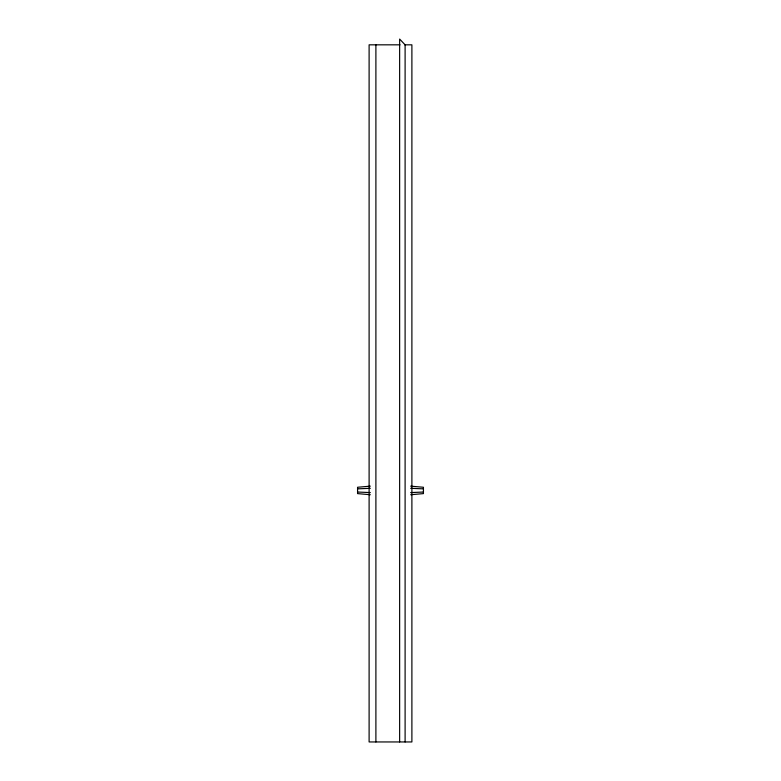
<?xml version="1.0" encoding="UTF-8"?>
<svg xmlns="http://www.w3.org/2000/svg" width="781" height="781" viewBox="0 0 781 781"><rect width="100%" height="100%" fill="white"/><g stroke="black" fill="none" stroke-linecap="round" stroke-linejoin="round"><path stroke-width="1.17" d="M370.331 486.153L357.561 487.266L357.561 493.612L370.331 494.734M410.669 494.734L423.439 493.612L423.439 487.266L410.669 486.153M357.561 488.857L370.331 488.301M410.669 492.586L423.439 492.03M400.009 44.829L369.11 44.829L369.11 741.95L411.89 741.95L411.89 44.829L404.763 44.829M410.669 488.301L423.439 488.857M357.561 492.03L370.331 492.586M405.105 741.95L405.105 44.829L399.638 39.05L399.638 741.95M375.895 44.829L375.895 741.95"/></g></svg>
